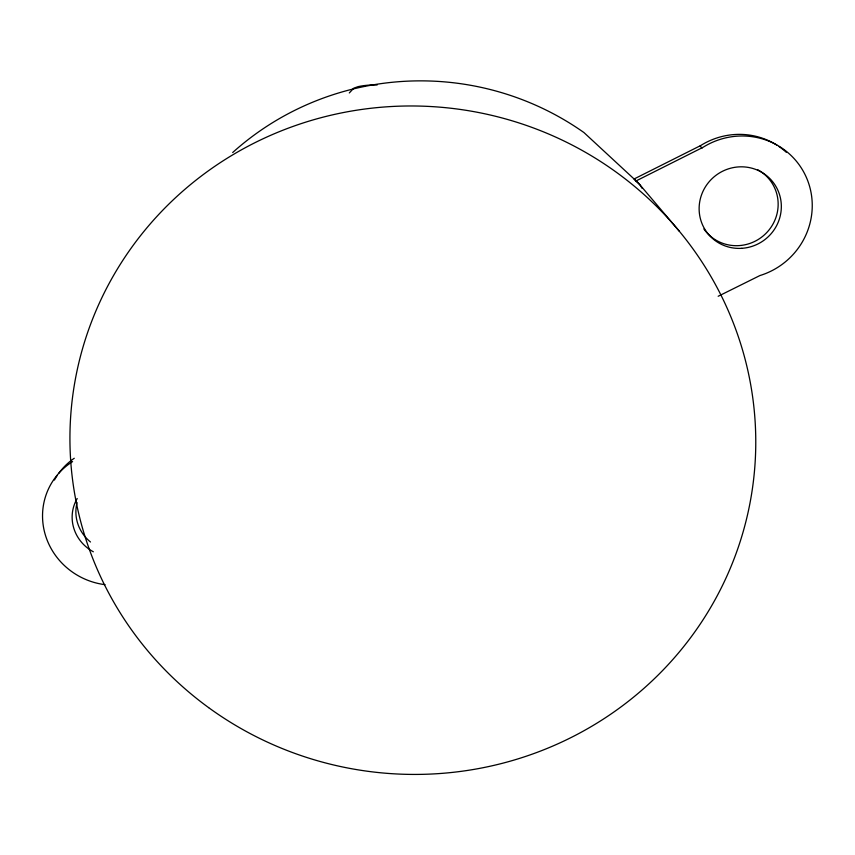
<?xml version="1.0" encoding="UTF-8"?>
<svg xmlns="http://www.w3.org/2000/svg" width="855" height="855" viewBox="0 0 855 855"><rect width="100%" height="100%" fill="white"/><g stroke="black" fill="none" stroke-linecap="round" stroke-linejoin="round"><path stroke-width="1.28" d="M349.31 92.939L353.81 88.151L358.149 86.622A77.442 76.971 46.3 0 1 377.108 85.008M232.678 152.521A279.275 274.231 5.9 0 1 583.922 132.536L634.089 178.984L700.651 145.564A71.916 70.003 -37.2 0 1 776.81 145.094M679.447 231.374L638.14 182.724L634.089 178.984L635.831 181.046L703.067 147.284A72.643 70.687 -37 0 1 806.286 177.22A72.643 70.687 -37 0 1 759.913 275.556L718.179 296.268M699.882 146.184L702.297 147.926M635.831 181.046L639.967 184.883L642.084 188.282M779.023 146.547A71.916 70.003 -37.2 0 1 786.279 152.275M757.53 169.632A41.093 40.003 -37.2 0 1 767.427 231.844A41.093 40.003 -37.2 0 1 703.879 228.98M54.453 480.029A68.934 65.963 23.9 0 1 57.232 475.466M58.771 473.264A68.934 65.963 23.9 0 1 74.257 458.259M105.079 584.67A69.608 66.562 23.9 0 1 44.727 532.761A69.608 66.562 23.9 0 1 72.59 461.593M90.48 541.995A39.394 37.695 23.9 0 1 77.1 502.58M93.345 551.796A39.779 38.037 23.8 0 1 77.207 498.54M208.62 707.619A343.015 334.134 5.9 0 0 753.533 480.104A343.015 334.134 5.9 0 0 276.389 132.867A343.015 334.134 5.9 0 0 208.62 707.619M741.819 248.324A41.51 40.388 -37 0 0 775.015 184.969A41.51 40.388 -37 0 0 703.868 189.543A41.51 40.388 -37 0 0 741.819 248.324"/></g></svg>
